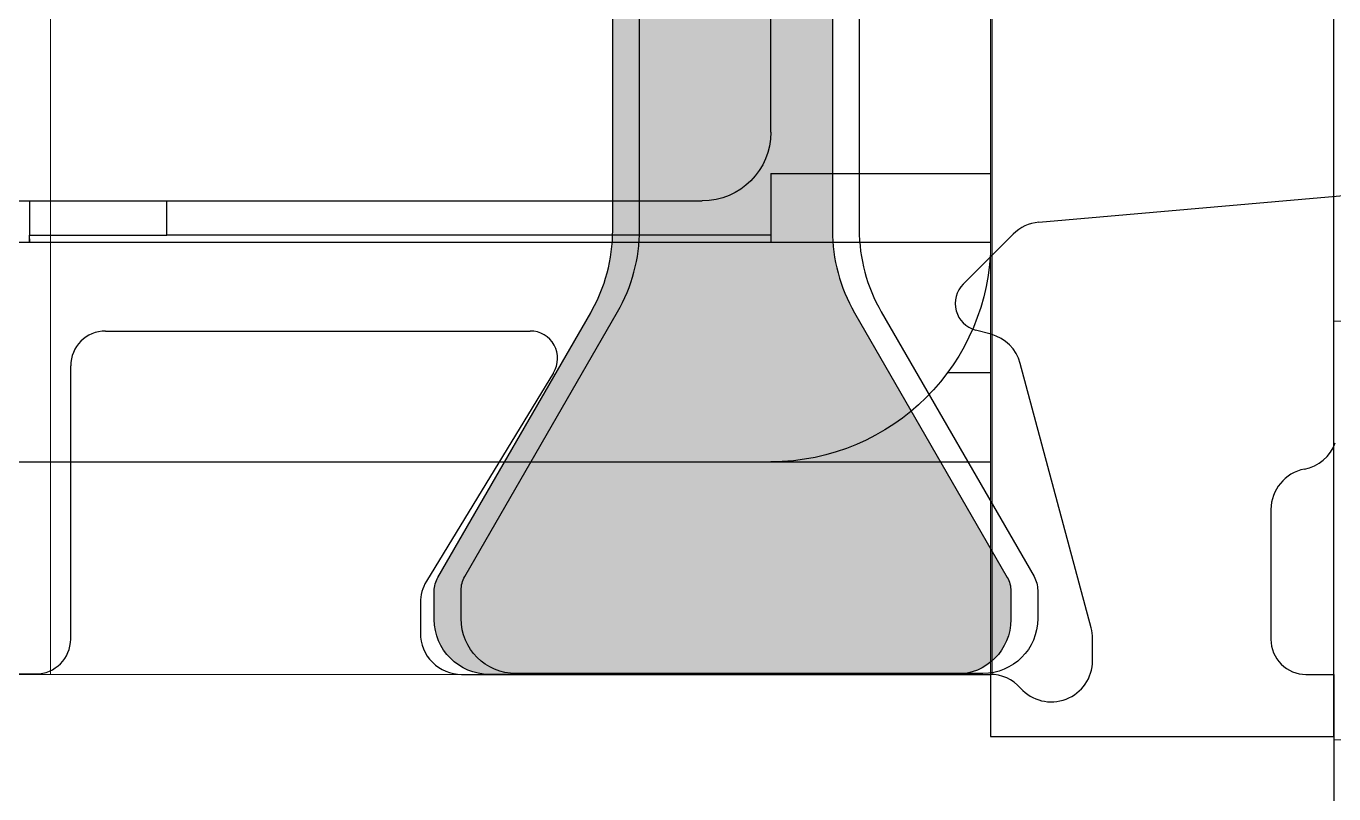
# Model space of a CAD drawing. Extents: x -82 to 113, y -82 to 93.
# Drawn here: x 25.5758 to 25.9508, y 70.0894 to 70.3094 of the extents above; entities that cross this region are included whole.
import ezdxf

# ---------------------------------------------------------------- set-up
doc = ezdxf.new("R2010")
doc.units = 0
doc.header["$MEASUREMENT"] = 0
for name, pattern in [('C', [0]), ('HIDDEN', [0.375, 0.25, -0.125]), ('SLD-Solid', [0])]:
    doc.linetypes.add(name, pattern=pattern)
doc.layers.get('0').update_dxf_attribs({"linetype": 'CONTINUOUS'})
for name, color, linetype in [('1', 7, 'CONTINUOUS'), ('Ballons', 7, 'CONTINUOUS'), ('I-Strut', 7, 'CONTINUOUS'), ('INERTIA', 7, 'CONTINUOUS'), ('VENT', 5, 'CONTINUOUS')]:
    doc.layers.add(name, color=color, linetype=linetype)

# ---------------------------------------------------------------- blocks, each defined once
blk = doc.blocks.new('Truth Latch')
at = {"color": 7, "linetype": 'SLD-Solid'}
for p, q in [((-0.103840489564277, 0.3937007874015777), (-0.005415292713905728, 0.3937007874015777)), ((-0.103840489564277, 0.118110236220474), (-0.103840489564277, 0.3937007874015777)), ((-0.005415292713905728, 0.3937007874015777), (-0.005415292713905728, 0.118110236220474)), ((-1.438486158205933, 0.3149606299212593), (-0.1668326155485147, 0.3149606299212593)), ((-0.1668326148989081, 0.3149606299212593), (-0.1038404889146705, 0.3149606299212593)), ((-0.1161460281879272, 0.2893700787401627), (-0.103840489564277, 0.2893700787401627)), ((-0.5999034811075035, 0.2519685038946164), (-0.1668326145741048, 0.2519685038946164)), ((-0.3793817971252338, 0.2519685038946164), (-0.3794310405179431, 0.25)), ((-0.3794310400957102, 0.2519685039370074), (-0.3794310400957102, 0.25)), ((-0.1668326145741048, 0.2519685038946164), (-0.103840489564277, 0.2519685039370074)), ((-0.1668326148989081, 0.2322834645669332), (-0.1668326145741048, 0.2519685038946164)), ((-0.3794310407453167, 0.2401574802638038), (-0.3794310407453167, 0.25)), ((-0.3794310407453167, 0.25), (-0.3400609617777945, 0.25)), ((-0.1668326152237114, 0.25), (-0.3400609617777945, 0.25)), ((-0.5172263157531916, 0.2401574802638109), (-0.1865176542689824, 0.2401574802638109)), ((-0.1668326148989081, 0.2322834645669332), (-0.1038404889146705, 0.2322834645669332)), ((-0.1668326148989081, 0.2204724408937295), (-0.1668326149658697, 0.1574803149055413))]:
    blk.add_line(p, q, dxfattribs=at)
at = {"color": 8, "linetype": 'SLD-Solid'}
blk.add_line((-0.3400609617777945, 0.25), (-0.3400609617777945, 0.2401574802638038), dxfattribs=at)
at = {"color": 7, "linetype": 'SLD-Solid'}
for centre, radius, start in [((-0.1668326155485147, 0.2519685039370074), 0.06299212598425186, 1.196662071128814e-08), ((-0.1865176542689824, 0.2204724408937295), 0.01968503937007871, 0)]:
    blk.add_arc(centre, radius, start, 90, dxfattribs=at)
blk = doc.blocks.new('24993')
at = {"color": 7, "linetype": 'Continuous', "lineweight": 15}
for p, q in [((0, 0), (-0.07500000000000284, 0)), ((-0.07500000000000284, -0.1560000000000059), (-0.07500000000000284, 0)), ((-0.07500000000000284, -1.416351371412688), (-0.07500000000000284, -0.1560000000000059))]:
    blk.add_line(p, q, dxfattribs=at)
at = {"color": 7, "linetype": 'HIDDEN', "lineweight": 0}
blk.add_line((0, -0.1200000000000045), (-0.07500000000000284, -0.1200000000000045), dxfattribs=at)
blk = doc.blocks.new('25206')
at = {"color": 7, "linetype": 'Continuous', "lineweight": 15}
for q in [(-0.375, -0.5899999999999963), (0.375, 0)]:
    blk.add_line((-0.375, 0), q, dxfattribs=at)
at = {"color": 7, "linetype": 'HIDDEN', "lineweight": 0}
blk.add_line((-0.375, -0.269999999999996), (-0.125, -0.269999999999996), dxfattribs=at)
blk = doc.blocks.new('3206-2_Astragal_Component')
for p, q in [((-0.8795907338220843, 0.3252505167220647), (-0.8877379283167102, 0.4183733759169286)), ((-0.7500001535576715, 0.4018461375861193), (-0.7500001535576857, 0.4098766211575935)), ((-0.7500001535576857, 0.4098766211575935), (-0.1349999999999838, 0.4098766211574816)), ((-0.7972399416170504, 0.3918461375861284), (-0.7600001535576766, 0.3918461375861284)), ((-0.7633119307605796, 0.3402672863358589), (-0.8391387308707863, 0.3199495564818449)), ((-0.7539368025622082, 0.3406697005221417), (-0.760255291551772, 0.3406697005223691)), ((-0.8618569391041007, 0.3036092460698114), (-0.8761766208403827, 0.3179289278058945)), ((-0.8474896244901231, 0.3115986628618543), (-0.8486846548052682, 0.3071387490101074)), ((-0.7500001535576217, 0.1597242211961998), (-0.7500001535577212, 0.3112545239495716)), ((-0.8364410165735592, 0.1861277260147176), (-0.7766708024691411, 0.1496438315057844)), ((-0.8484163786808949, 0.05765049286725343), (-0.8484163786808949, 0.1794074662209937)), ((-0.7705177063229769, 0.1479142741815735), (-0.7618101005722622, 0.1479142741813462)), ((-0.7601218599626591, 0.04765027585284543), (-0.8384163998526546, 0.04765049286726253)), ((-0.7501218599626611, -0.270484229861285), (-0.7501218599626682, 0.03765027585274083))]:
    blk.add_line(p, q)
for centre, radius, start, end in [((-0.8204333683904506, 0.3991879363862231), 0.01180994701455126, 10.90428327487735, 69.9999999985904), ((-0.7972399416171813, 0.4036560846008708), 0.01180994701474243, 190.9042832775014, 270.0000000006351), ((-0.7600001535576624, 0.4018461375861193), 0.009999999999990905, 269.9999999999185, 0), ((-0.7602552915500314, 0.328859753508083), 0.01180994701428612, 90.00000000844453, 105.0000000080328), ((-0.7539368025621666, 0.3288597535074045), 0.01180994701473723, 311.8103148955192, 90.00000000020198), ((-0.8678257272204865, 0.326279821426276), 0.01180994701553532, 185.0000000012749, 225.0000000016644), ((-0.8360820916613119, 0.3085420236532729), 0.01180994701477711, 105.0000000020012, 165.0000000024841), ((-0.7381902065420455, 0.3112545239494849), 0.01180994701567573, 131.8103148950341, 179.9999999995793), ((-0.8562896766910534, 0.3091765084829438), 0.007873298009881612, 225.0000000004379, 344.9999999991617), ((-0.8405430806709243, 0.1794074662210107), 0.007873298009970608, 58.60000000154114, 180.0000000001236), ((-0.7618101005723616, 0.1597242211960861), 0.01180994701473992, 270.0000000004826, 5.515499755847744e-10), ((-0.7705177063234572, 0.1597242211963107), 0.01180994701473712, 238.6000000029611, 270.0000000023301), ((-0.8384163786808821, 0.05765049286725289), 0.01000000000001277, 179.9999999999968, 269.9998786946794), ((-0.7601218599627444, 0.03765027585276925), 0.01000000000007617, 359.9999999998371, 89.99999999951147)]:
    blk.add_arc(centre, radius, start, end)
blk = doc.blocks.new('24896_18.6mmX1.6mm_Std_I-Strut')
at = {"layer": 'I-Strut'}
h = blk.add_hatch(color=256, dxfattribs=at)
h.dxf.hatch_style = 1
h.paths.add_polyline_path([(0.3661409999999705, 0.07873999999998205), (0.3661409999999705, 0.09842499999996335, 0.4142135623730951), (0.35039299999994, 0.1141729999999939), (0.3422666319412357, 0.1141729999999939, 0.1316524975873627), (0.3383296319412272, 0.1131180840293906), (0.2624717159705616, 0.0693214958235755, -0.1316524975873621), (0.2388497159704936, 0.06299199999995153), (-0.2388497159704936, 0.06299199999995153, -0.1316524975872729), (-0.2624717159705465, 0.0693214958235675), (-0.2992120000000114, 0.09053350869805854), (-0.3383296319412246, 0.1131180840293888, 0.1316524975874457), (-0.3422666319412357, 0.1141729999999939), (-0.3503929999999968, 0.1141729999999939, 0.4142135623730951), (-0.3661409999999705, 0.09842500000002019), (-0.3661409999999705, 0.07873999999998205), (-0.3661409999999705, -0.01574800000003052), (-0.3661410000000274, -0.03543299999999494, 0.4142135623759892), (-0.3503929999999151, -0.05118100000004233), (-0.3422666319410466, -0.05118099999998549, 0.1316524975858276), (-0.3383296319410469, -0.05012608402936802), (-0.2992120000000114, -0.02754150869810701), (-0.2624717159705776, -0.006329495823609754, -0.1316524975873976), (-0.2388497159705718, 0), (0.2388497159705718, 0, -0.1316524975875049), (0.2624717159705945, -0.006329495823619524), (0.3383296319410505, -0.0501260840293698, 0.1316524975857264), (0.3422666319410466, -0.05118099999998549), (0.3503929999998014, -0.05118100000004233, 0.4142135623742976), (0.3661409999999137, -0.03543300000008553), (0.3661409999999705, -0.01574800000003052)])
blk.add_lwpolyline([(-0.2388497159705594, 0.06299199999995153), (0.2388497159705594, 0.06299199999995153, 0.1316524975872816), (0.2624717159706051, 0.06932149582360125), (0.3383296319412352, 0.113118084029395, -0.1316524975872816), (0.3422666319412428, 0.1141729999999939), (0.35039299999994, 0.1141729999999939, -0.414213562373095), (0.3661409999999705, 0.09842499999996335), (0.3661409999999705, 0.07873999999998205), (0.3661409999999705, -0.01574800000003052), (0.3661409999999137, -0.03543300000001182, -0.414213562373095), (0.35039299999994, -0.05118100000004233), (0.3422666319412428, -0.05118099999998549, -0.1316524975872817), (0.3383296319411784, -0.05012608402944352), (0.2624717159705483, -0.006329495823592879, 0.1316524975872816), (0.2388497159705594, 0), (-0.2388497159705594, 0, 0.1316524975872816)], format="xyb", dxfattribs=at)
blk = doc.blocks.new('3206_Astragal_Assembly')
at = {"rotation": 90}
for name, p in [('3206-2_Astragal_Component', (1.665334536937735e-16, 0)), ('24896_18.6mmX1.6mm_Std_I-Strut', (-0.2030898049844154, -1.116141153557642))]:
    blk.add_blockref(name, p, dxfattribs=at)
blk = doc.blocks.new('3200_Meeting_Stile_Assembly')
at = {"xscale": -1}
blk.add_blockref('3206_Astragal_Assembly', (-0.01562499999999966, 2.250000082920671), dxfattribs=at)

msp = doc.modelspace()

# ---------------------------------------------------------------- linework, layer by layer
at = {"layer": '1', "color": 7, "lineweight": 30}
msp.add_lwpolyline([(25.81472030722115, 70.72885059864561), (25.81472030722115, 70.25115116670449, 0.1316524975872816), (25.82104980304486, 70.22752916670444), (25.8648463912506, 70.15167125073381, -0.1316524975872816), (25.8659013072212, 70.1477342507338), (25.8659013072212, 70.13960788267511, -0.414213562373095), (25.85015330722117, 70.12385988267508), (25.83046830722119, 70.12385988267508), (25.73598030722123, 70.12385988267508), (25.71629530722125, 70.12385988267513, -0.414213562373095), (25.70054730722122, 70.13960788267511), (25.70054730722122, 70.1477342507338, -0.1316524975872817), (25.70160222319182, 70.15167125073387), (25.74539881139767, 70.2275291667045, 0.1316524975872816), (25.75172830722126, 70.25115116670449), (25.75172830722126, 70.72885059864561, 0.1316524975872816)], format="xyb", dxfattribs=at)

# ---------------------------------------------------------------- block references
at = {"layer": 'Ballons', "xscale": -1}
for name, p, rotation in [('24993', (26.02581983638126, 70.1048296637953), 180), ('25206', (25.85284141211199, 70.4986239412778), 270)]:
    msp.add_blockref(name, p, dxfattribs=dict(at, rotation=rotation))
at = {"layer": 'INERTIA', "color": 7, "linetype": 'C', "xscale": -1, "rotation": 180}
msp.add_blockref('Truth Latch', (25.95623512909516, 70.49951847568721), dxfattribs=at)
at = {"layer": 'VENT', "xscale": -1, "rotation": 180}
msp.add_blockref('3200_Meeting_Stile_Assembly', (25.55656821522366, 71.62362920543643), dxfattribs=at)

doc.saveas('drawing.dxf')
